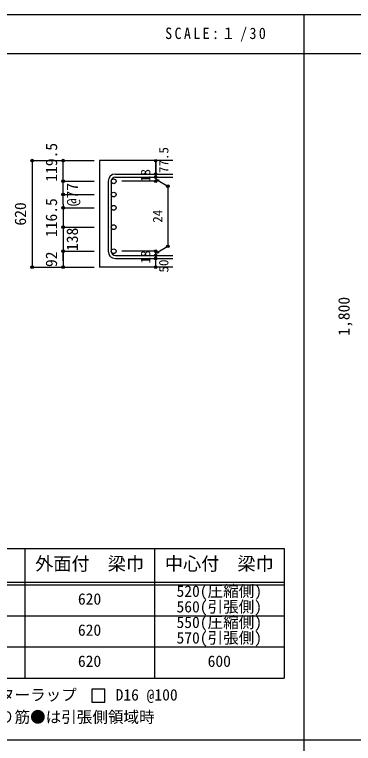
# Model space of a CAD drawing. Units: millimetres at full size, sheet at 1:30, with parts at other scales. Extents: x -5973 to 5954, y -4195 to 4201.
# Drawn here: x -2797 to -837, y -15 to 4201 of the extents above; entities that cross this region are included whole.
import ezdxf
from ezdxf.enums import TextEntityAlignment as Align

# ---------------------------------------------------------------- set-up
doc = ezdxf.new("R2010")
doc.units = ezdxf.units.MM
doc.header["$LTSCALE"] = 30
doc.header["$PDMODE"] = 32
doc.header["$PDSIZE"] = 15
for name, color, linetype in [('0-1_躯体線', 2, 'Continuous'), ('0-5_基礎梁筋', 7, 'Continuous'), ('0-6_スタラップ筋', 7, 'Continuous'), ('0-D_寸法', 4, 'Continuous'), ('6-7_文字', 7, 'Continuous'), ('6-E_枠', 7, 'Continuous'), ('F-0_枠', 6, 'Continuous')]:
    doc.layers.add(name, color=color, linetype=linetype)
doc.styles.add('ＭＳ ゴシック', font='')
doc.styles.get('ＭＳ ゴシック').set_extended_font_data('MS Gothic')

msp = doc.modelspace()

# ---------------------------------------------------------------- linework, layer by layer
at = {"layer": '0-1_躯体線'}
for p, q in [((-1880.8, 3356.03), (-2305.8, 3356.03)), ((-2305.8, 3356.03), (-2305.8, 2740.03)), ((-1880.8, 2740.03), (-2305.8, 2740.03))]:
    msp.add_line(p, q, dxfattribs=at)
at = {"layer": '0-5_基礎梁筋', "color": 3}
for centre in [(-2223.8, 3236.83), (-2223.8, 3159.83), (-2223.8, 3082.83), (-2223.8, 2971.53), (-2223.8, 2832.03)]:
    msp.add_circle(centre, 14, dxfattribs=at)
at = {"layer": '0-6_スタラップ筋'}
for p, q in [((-2213.8, 3278.83), (-1880.8, 3278.83)), ((-2213.8, 3260.83), (-1880.8, 3260.83)), ((-2255.8, 3236.83), (-2255.8, 2832.03)), ((-2237.8, 3236.83), (-2237.8, 2832.03)), ((-2213.8, 2808.03), (-1880.8, 2808.03)), ((-2213.8, 2790.03), (-1880.8, 2790.03))]:
    msp.add_line(p, q, dxfattribs=at)
for centre, radius, start, end in [((-2213.8, 3236.83), 42, 90, 180), ((-2213.8, 3236.83), 24, 90, 180), ((-2213.8, 2832.03), 42, 180, 270), ((-2213.8, 2832.03), 24, 180, 270)]:
    msp.add_arc(centre, radius, start, end, dxfattribs=at)
at = {"layer": '0-D_寸法'}
for p, q in [((-2695.8, 3356.03), (-2515.8, 3356.03)), ((-2695.8, 3356.03), (-2515.8, 3356.03)), ((-2695.8, 3356.03), (-2695.8, 2740.03)), ((-2515.8, 3356.03), (-2335.8, 3356.03)), ((-2515.8, 3356.03), (-2335.8, 3356.03)), ((-2515.8, 3104.83), (-2515.8, 3356.03)), ((-1980.8, 3278.83), (-1980.8, 3356.03)), ((-1980.8, 3356.03), (-1980.8, 3278.83)), ((-1980.8, 3260.83), (-1980.8, 3278.83)), ((-1980.8, 3260.83), (-1980.8, 3236.83)), ((-1980.8, 3248.83), (-1910.74, 3208.39)), ((-1980.8, 3248.83), (-1961.48, 3243.66)), ((-2515.8, 3236.83), (-2335.8, 3236.83)), ((-2515.8, 3236.83), (-2335.8, 3236.83)), ((-1980.8, 3236.83), (-2176.89, 3236.83)), ((-1910.74, 3208.39), (-1910.74, 2860.48)), ((-2515.8, 3159.83), (-2335.8, 3159.83)), ((-2515.8, 3159.83), (-2335.8, 3159.83)), ((-2515.8, 3104.83), (-2515.8, 2740.03)), ((-2515.8, 3082.83), (-2335.8, 3082.83)), ((-2515.8, 3082.83), (-2335.8, 3082.83)), ((-2515.8, 2971.53), (-2335.8, 2971.53)), ((-2515.8, 2832.03), (-2335.8, 2832.03)), ((-2515.8, 2776.07), (-2515.8, 2832.03)), ((-1980.8, 2832.03), (-2176.89, 2832.03)), ((-1980.8, 2820.03), (-1910.74, 2860.48)), ((-1980.8, 2808.03), (-1980.8, 2832.03)), ((-1980.8, 2820.03), (-1961.48, 2825.21)), ((-1980.8, 2790.03), (-1980.8, 2808.03)), ((-1980.8, 2740.03), (-1980.8, 2790.03)), ((-2695.8, 2740.03), (-2515.8, 2740.03)), ((-2515.8, 2740.03), (-2335.8, 2740.03))]:
    msp.add_line(p, q, dxfattribs=at)
for centre, radius in [((-2695.8, 3356.03), 8), ((-2695.8, 3356.03), 7.2), ((-2695.8, 3356.03), 6.4), ((-2695.8, 3356.03), 5.6), ((-2695.8, 3356.03), 4.8), ((-2695.8, 3356.03), 4), ((-2695.8, 3356.03), 3.2), ((-2695.8, 3356.03), 2.4), ((-2695.8, 3356.03), 1.6), ((-2695.8, 3356.03), 0.8), ((-2515.8, 3356.03), 8), ((-2515.8, 3356.03), 7.2), ((-2515.8, 3356.03), 6.4), ((-2515.8, 3356.03), 5.6), ((-2515.8, 3356.03), 4.8), ((-2515.8, 3356.03), 4), ((-2515.8, 3356.03), 3.2), ((-2515.8, 3356.03), 2.4), ((-2515.8, 3356.03), 1.6), ((-2515.8, 3356.03), 0.8), ((-1980.8, 3356.03), 4), ((-1980.8, 3356.03), 3.6), ((-1980.8, 3356.03), 3.2), ((-1980.8, 3356.03), 2.8), ((-1980.8, 3356.03), 2.4), ((-1980.8, 3356.03), 2), ((-1980.8, 3356.03), 1.6), ((-1980.8, 3356.03), 1.2), ((-1980.8, 3356.03), 0.8), ((-1980.8, 3356.03), 0.4), ((-1980.8, 3278.83), 4), ((-1980.8, 3260.83), 4), ((-1980.8, 3278.83), 3.6), ((-1980.8, 3260.83), 3.6), ((-1980.8, 3278.83), 3.2), ((-1980.8, 3260.83), 3.2), ((-1980.8, 3278.83), 2.8), ((-1980.8, 3260.83), 2.8), ((-1980.8, 3278.83), 2.4), ((-1980.8, 3260.83), 2.4), ((-1980.8, 3278.83), 2), ((-1980.8, 3260.83), 2), ((-1980.8, 3278.83), 1.6), ((-1980.8, 3260.83), 1.6), ((-1980.8, 3278.83), 1.2), ((-1980.8, 3260.83), 1.2), ((-1980.8, 3278.83), 0.8), ((-1980.8, 3260.83), 0.8), ((-1980.8, 3278.83), 0.4), ((-1980.8, 3260.83), 0.4), ((-2515.8, 3236.83), 8), ((-2515.8, 3236.83), 7.2), ((-2515.8, 3236.83), 6.4), ((-2515.8, 3236.83), 5.6), ((-2515.8, 3236.83), 4.8), ((-2515.8, 3236.83), 4), ((-2515.8, 3236.83), 3.2), ((-2515.8, 3236.83), 2.4), ((-2515.8, 3236.83), 1.6), ((-2515.8, 3236.83), 0.8), ((-1980.8, 3236.83), 4), ((-1980.8, 3236.83), 3.6), ((-1980.8, 3236.83), 3.2), ((-1980.8, 3236.83), 2.8), ((-1980.8, 3236.83), 2.4), ((-1980.8, 3236.83), 2), ((-1980.8, 3236.83), 1.6), ((-1980.8, 3236.83), 1.2), ((-1980.8, 3236.83), 0.8), ((-1980.8, 3236.83), 0.4), ((-1910.74, 3208.39), 4), ((-1910.74, 3208.39), 3.6), ((-1910.74, 3208.39), 3.2), ((-1910.74, 3208.39), 2.8), ((-1910.74, 3208.39), 2.4), ((-1910.74, 3208.39), 2), ((-1910.74, 3208.39), 1.6), ((-1910.74, 3208.39), 1.2), ((-1910.74, 3208.39), 0.8), ((-1910.74, 3208.39), 0.4), ((-2515.8, 3159.83), 8), ((-2515.8, 3159.83), 7.2), ((-2515.8, 3159.83), 6.4), ((-2515.8, 3159.83), 5.6), ((-2515.8, 3159.83), 4.8), ((-2515.8, 3159.83), 4), ((-2515.8, 3159.83), 3.2), ((-2515.8, 3159.83), 2.4), ((-2515.8, 3159.83), 1.6), ((-2515.8, 3159.83), 0.8), ((-2515.8, 3082.83), 8), ((-2515.8, 3082.83), 7.2), ((-2515.8, 3082.83), 6.4), ((-2515.8, 3082.83), 5.6), ((-2515.8, 3082.83), 4.8), ((-2515.8, 3082.83), 4), ((-2515.8, 3082.83), 3.2), ((-2515.8, 3082.83), 2.4), ((-2515.8, 3082.83), 1.6), ((-2515.8, 3082.83), 0.8), ((-2515.8, 2971.53), 8), ((-2515.8, 2971.53), 7.2), ((-2515.8, 2971.53), 6.4), ((-2515.8, 2971.53), 5.6), ((-2515.8, 2971.53), 4.8), ((-2515.8, 2971.53), 4), ((-2515.8, 2971.53), 3.2), ((-2515.8, 2971.53), 2.4), ((-2515.8, 2971.53), 1.6), ((-2515.8, 2971.53), 0.8), ((-2515.8, 2832.03), 8), ((-2515.8, 2832.03), 7.2), ((-2515.8, 2832.03), 6.4), ((-2515.8, 2832.03), 5.6), ((-2515.8, 2832.03), 4.8), ((-2515.8, 2832.03), 4), ((-2515.8, 2832.03), 3.2), ((-2515.8, 2832.03), 2.4), ((-2515.8, 2832.03), 1.6), ((-2515.8, 2832.03), 0.8), ((-1980.8, 2832.03), 4), ((-1980.8, 2832.03), 3.6), ((-1980.8, 2832.03), 3.2), ((-1980.8, 2832.03), 2.8), ((-1980.8, 2832.03), 2.4), ((-1980.8, 2832.03), 2), ((-1980.8, 2832.03), 1.6), ((-1980.8, 2832.03), 1.2), ((-1980.8, 2832.03), 0.8), ((-1980.8, 2832.03), 0.4), ((-1910.74, 2860.48), 4), ((-1910.74, 2860.48), 3.6), ((-1910.74, 2860.48), 3.2), ((-1910.74, 2860.48), 2.8), ((-1910.74, 2860.48), 2.4), ((-1910.74, 2860.48), 2), ((-1910.74, 2860.48), 1.6), ((-1910.74, 2860.48), 1.2), ((-1910.74, 2860.48), 0.8), ((-1910.74, 2860.48), 0.4), ((-1980.8, 2808.03), 4), ((-1980.8, 2790.03), 4), ((-1980.8, 2808.03), 3.6), ((-1980.8, 2790.03), 3.6), ((-1980.8, 2808.03), 3.2), ((-1980.8, 2790.03), 3.2), ((-1980.8, 2808.03), 2.8), ((-1980.8, 2790.03), 2.8), ((-1980.8, 2808.03), 2.4), ((-1980.8, 2790.03), 2.4), ((-1980.8, 2808.03), 2), ((-1980.8, 2790.03), 2), ((-1980.8, 2808.03), 1.6), ((-1980.8, 2790.03), 1.6), ((-1980.8, 2808.03), 1.2), ((-1980.8, 2790.03), 1.2), ((-1980.8, 2808.03), 0.8), ((-1980.8, 2790.03), 0.8), ((-1980.8, 2808.03), 0.4), ((-1980.8, 2790.03), 0.4), ((-2695.8, 2740.03), 7.2), ((-2695.8, 2740.03), 6.4), ((-2695.8, 2740.03), 5.6), ((-2695.8, 2740.03), 4.8), ((-2695.8, 2740.03), 4), ((-2695.8, 2740.03), 3.2), ((-2695.8, 2740.03), 2.4), ((-2695.8, 2740.03), 1.6), ((-2695.8, 2740.03), 0.8), ((-2515.8, 2740.03), 7.2), ((-2515.8, 2740.03), 6.4), ((-2515.8, 2740.03), 5.6), ((-2515.8, 2740.03), 4.8), ((-2515.8, 2740.03), 4), ((-2515.8, 2740.03), 3.2), ((-2515.8, 2740.03), 2.4), ((-2515.8, 2740.03), 1.6), ((-2515.8, 2740.03), 0.8), ((-1980.8, 2740.03), 4), ((-1980.8, 2740.03), 3.6), ((-1980.8, 2740.03), 3.2), ((-1980.8, 2740.03), 2.8), ((-1980.8, 2740.03), 2.4), ((-1980.8, 2740.03), 2), ((-1980.8, 2740.03), 1.6), ((-1980.8, 2740.03), 1.2), ((-1980.8, 2740.03), 0.8), ((-1980.8, 2740.03), 0.4)]:
    msp.add_circle(centre, radius, dxfattribs=at)
at = {"layer": '0-D_寸法', "color": 7}
for p in [(-2695.8, 3356.03), (-2695.8, 3356.03), (-2515.8, 3356.03), (-1980.8, 3356.03), (-1980.8, 3278.83), (-1980.8, 3260.83), (-2515.8, 3236.83), (-1980.8, 3236.83), (-1910.74, 3208.39), (-2515.8, 3159.83), (-2515.8, 3082.83), (-2515.8, 2971.53), (-2515.8, 2971.53), (-1910.74, 2860.48), (-2515.8, 2832.03), (-2515.8, 2832.03), (-1980.8, 2832.03), (-1980.8, 2808.03), (-1980.8, 2790.03), (-2695.8, 2740.03), (-2515.8, 2740.03), (-1980.8, 2740.03)]:
    msp.add_point(p, dxfattribs=at)
at = {"layer": '6-7_文字'}
msp.add_lwpolyline([(-2350.36, 223.23), (-2275.36, 223.23), (-2275.36, 298.23), (-2350.36, 298.23)], close=True, dxfattribs=at)
at = {"layer": '6-E_枠', "color": 3}
for p, q in [((-3400.52, 1112.77), (-1238, 1112.77)), ((-1238, 1112.77), (-1238, 362.77)), ((-3400.52, 362.77), (-1238, 362.77))]:
    msp.add_line(p, q, dxfattribs=at)
at = {"layer": '6-E_枠'}
for p, q in [((-2738, 1112.77), (-2738, 362.77)), ((-1988, 1112.77), (-1988, 362.77)), ((-3400.52, 917.77), (-1238, 917.77)), ((-3400.52, 902.77), (-1238, 902.77)), ((-3400.52, 722.77), (-1238, 722.77)), ((-3400.52, 542.77), (-1238, 542.77))]:
    msp.add_line(p, q, dxfattribs=at)
at = {"layer": 'F-0_枠'}
msp.add_line((-5972.88, 4201.15), (5954.1, 4201.15), dxfattribs=at)
at = {"layer": 'F-0_枠', "color": 2}
for p, q in [((-1124.64, 4201.15), (-1124.64, -4195.24)), ((-5972.88, 3976.15), (3723.6, 3976.15)), ((3723.6, 2.95), (-5972.88, 2.95))]:
    msp.add_line(p, q, dxfattribs=at)

# ---------------------------------------------------------------- texts
at = {"layer": '0-D_寸法', "style": 'ＭＳ ゴシック'}
for s, height, p in [('119.5', 65.98, (-2530.92, 3234.32)), ('77.5', 54.99, (-1890.8, 3284.83)), ('18', 54.99, (-1995.8, 3232.33)), ('@77', 65.98, (-2410.8, 3092.33)), ('116.5', 65.98, (-2531.58, 2914.22)), ('620', 65.98, (-2710.8, 2980.53)), ('24', 54.99, (-1925.74, 2996.93)), ('138', 65.98, (-2410.54, 2833.76)), ('92', 65.98, (-2531.49, 2740.74)), ('18', 54.99, (-1995.8, 2761.53)), ('50', 54.99, (-1890.8, 2709.03)), ('1,800', 65.98, (-839.6, 2343.53))]:
    msp.add_text(s, height=height, rotation=90, dxfattribs=at).set_placement(p, align=Align.BOTTOM_LEFT)
at = {"layer": '6-7_文字', "color": 2, "style": 'ＭＳ ゴシック'}
for s, p in [('外面付\u3000梁巾', (-2678, 962.77)), ('中心付\u3000梁巾', (-1928, 962.77))]:
    msp.add_text(s, height=76.98, dxfattribs=at).set_placement(p, align=Align.BOTTOM_LEFT)
at = {"layer": '6-7_文字', "style": 'ＭＳ ゴシック'}
for s, p in [('520(圧縮側)', (-1860.5, 812.77)), ('620', (-2430.5, 767.77)), ('560(引張側)', (-1860.5, 722.77)), ('550(圧縮側)', (-1860.5, 632.77)), ('620', (-2430.5, 587.77)), ('570(引張側)', (-1860.5, 542.77)), ('620', (-2430.5, 407.77)), ('600', (-1680.5, 407.77)), ('※ 基礎梁スターラップ     D16 @100', (-3381.96, 213.19)), ('※ 柱型立上り筋●は引張側領域時', (-3381.96, 84.68))]:
    msp.add_text(s, height=65.98, dxfattribs=at).set_placement(p, align=Align.BOTTOM_LEFT)
at = {"layer": '6-7_文字', "color": 2, "insert": (-1925.98, 4043.65), "char_height": 65.98, "attachment_point": 7, "style": 'ＭＳ ゴシック'}
msp.add_mtext('\\T1.34;\\W0.9;SCALE:１/30', dxfattribs=at)

doc.saveas('drawing.dxf')
